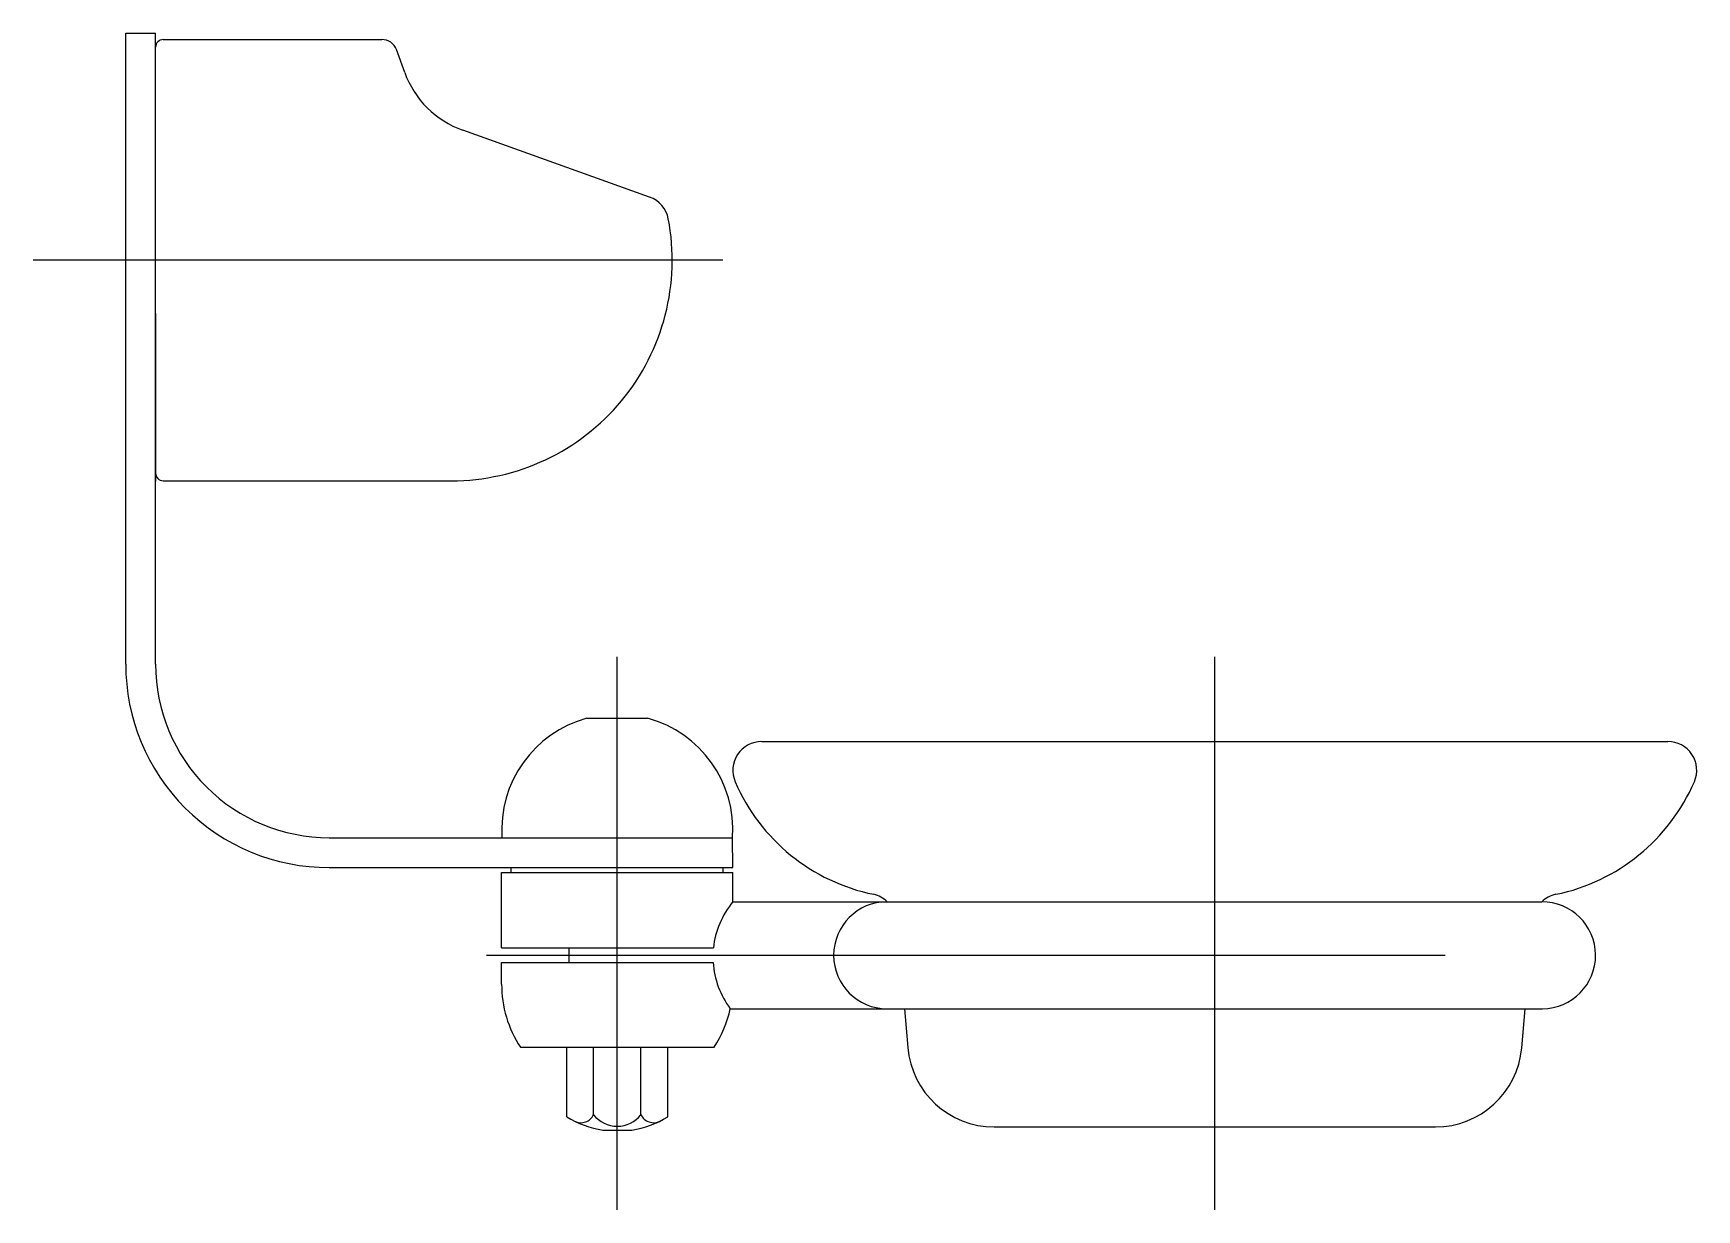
# Model space of a CAD drawing. Extents: x -618.835 to -618.661, y 0.507 to 0.629.
import ezdxf

# ---------------------------------------------------------------- set-up
doc = ezdxf.new("R2010")
doc.units = 0
doc.header["$LTSCALE"] = 0.2
doc.header["$MEASUREMENT"] = 0
doc.linetypes.add('AXES', pattern=[0.54, 0.3, -0.08, 0.08, -0.08])
doc.linetypes.add('CONTINU', pattern=[0])
doc.layers.get('0').update_dxf_attribs({"linetype": 'CONTINUOUS'})
doc.layers.add('DECA_EIXOS', color=5, linetype='AXES')

msp = doc.modelspace()

# ---------------------------------------------------------------- linework, layer by layer
at = {"linetype": 'CONTINU'}
for points in [[(-618.82529, 0.62947), (-618.82217, 0.62947)], [(-618.82529, 0.61973), (-618.82529, 0.62947)], [(-618.82217, 0.61147), (-618.82217, 0.62947)], [(-618.82217, 0.56362), (-618.82217, 0.62896)], [(-618.82137, 0.62881), (-618.79857, 0.62881)], [(-618.79619, 0.62538), (-618.79705, 0.62776)], [(-618.82529, 0.56363), (-618.82529, 0.61973)], [(-618.77064, 0.61238), (-618.79013, 0.61935)], [(-618.82217, 0.60021), (-618.82217, 0.58272)], [(-618.82137, 0.58277), (-618.79131, 0.58277)], [(-618.77718, 0.55799), (-618.77085, 0.55799)], [(-618.75894, 0.55557), (-618.66444, 0.55557)], [(-618.80407, 0.54553), (-618.77402, 0.54553)], [(-618.77402, 0.54553), (-618.76199, 0.54553)], [(-618.76195, 0.54241), (-618.76199, 0.54553)], [(-618.80407, 0.54241), (-618.76844, 0.54241)], [(-618.78608, 0.54191), (-618.76296, 0.54191)], [(-618.78608, 0.53402), (-618.78608, 0.54191)], [(-618.78507, 0.54191), (-618.78507, 0.54241)], [(-618.76844, 0.54241), (-618.76195, 0.54241)], [(-618.76296, 0.54191), (-618.76296, 0.54241)], [(-618.76296, 0.54191), (-618.76195, 0.54191)], [(-618.76195, 0.53884), (-618.76195, 0.54191)], [(-618.76195, 0.53884), (-618.67759, 0.53884)], [(-618.78608, 0.53402), (-618.76399, 0.53402)], [(-618.77904, 0.53251), (-618.77904, 0.53402)], [(-618.78608, 0.53025), (-618.78608, 0.53251)], [(-618.78608, 0.53251), (-618.76402, 0.53251)], [(-618.76223, 0.52768), (-618.67931, 0.52768)], [(-618.74407, 0.52768), (-618.74371, 0.52362)], [(-618.67967, 0.52361), (-618.67931, 0.52768)], [(-618.67931, 0.52768), (-618.67751, 0.52768)], [(-618.78412, 0.52366), (-618.76874, 0.52366)], [(-618.77929, 0.5164), (-618.77929, 0.52366)], [(-618.77648, 0.51662), (-618.77648, 0.52366)], [(-618.77155, 0.51662), (-618.77155, 0.52366)], [(-618.76874, 0.5164), (-618.76874, 0.52366)], [(-618.76874, 0.52366), (-618.76391, 0.52366)], [(-618.7347, 0.51535), (-618.68868, 0.51535)], [(-618.77552, 0.51502), (-618.77251, 0.51502)]]:
    msp.add_lwpolyline(points, dxfattribs=at)
for points in [[(-618.82137, 0.62881, 0.41429), (-618.82217, 0.62801)], [(-618.79705, 0.62776, 0.315294), (-618.79857, 0.62881)], [(-618.79619, 0.62538, 0.223162), (-618.79013, 0.61935)], [(-618.76869, 0.61011, 0.265739), (-618.77064, 0.61238)], [(-618.79131, 0.58277, 0.470574), (-618.76869, 0.61011)], [(-618.82217, 0.58358, 0.414214), (-618.82137, 0.58277)], [(-618.82529, 0.56363, 0.414283), (-618.80407, 0.54241)], [(-618.82217, 0.56362, 0.414214), (-618.80407, 0.54553)], [(-618.77718, 0.55799, 0.357459), (-618.78604, 0.54553)], [(-618.76199, 0.54553, 0.357459), (-618.77085, 0.55799)], [(-618.75894, 0.55557, 0.539194), (-618.76171, 0.55136)], [(-618.66167, 0.55137, 0.539193), (-618.66444, 0.55557)], [(-618.76171, 0.55136, 0.245322), (-618.74727, 0.53962)], [(-618.67611, 0.53962, 0.245404), (-618.66167, 0.55137)], [(-618.74587, 0.53884, 0.14197), (-618.74727, 0.53962)], [(-618.67611, 0.53962, 0.141968), (-618.67759, 0.53884)], [(-618.76195, 0.53884, 0.148807), (-618.76399, 0.53402)], [(-618.74587, 0.53884, 1), (-618.74587, 0.52768)], [(-618.67751, 0.52768, 1), (-618.67759, 0.53884)], [(-618.76402, 0.53251, 0.146119), (-618.76223, 0.52768)], [(-618.78608, 0.53025, 0.145357), (-618.78412, 0.52366)], [(-618.76391, 0.52366, 0.091063), (-618.76223, 0.52768)], [(-618.74371, 0.52362, 0.388977), (-618.7347, 0.51535)], [(-618.68868, 0.51535, 0.38888), (-618.67967, 0.52361)], [(-618.77929, 0.5164, 0.100878), (-618.77552, 0.51502)], [(-618.77847, 0.51594, 0.416496), (-618.77648, 0.51662)], [(-618.77648, 0.51662, 0.490626), (-618.77155, 0.51662)], [(-618.77251, 0.51502, 0.100878), (-618.76874, 0.5164)], [(-618.77155, 0.51662, 0.416783), (-618.76956, 0.51594)]]:
    msp.add_lwpolyline(points, format="xyb", dxfattribs=at)
at = {"layer": 'DECA_EIXOS'}
for points in [[(-618.83493, 0.60584), (-618.763, 0.60584)], [(-618.82872, 0.60584), (-618.81988, 0.60584)], [(-618.77402, 0.50671), (-618.77402, 0.56441)], [(-618.71169, 0.50671), (-618.71169, 0.56441)], [(-618.78765, 0.53326), (-618.66317, 0.53326)]]:
    msp.add_lwpolyline(points, dxfattribs=at)

doc.saveas('drawing.dxf')
